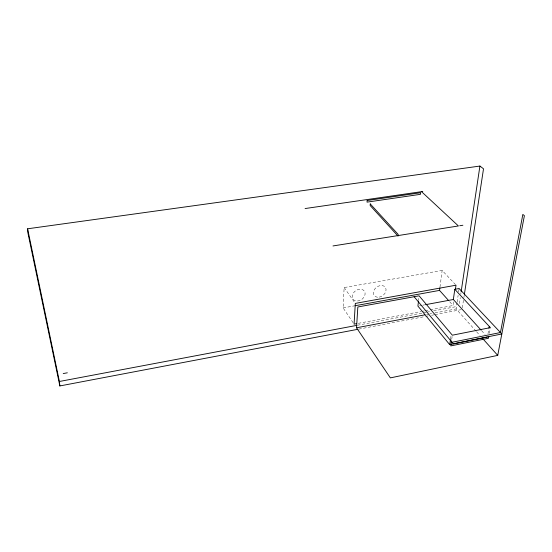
<?xml version="1.0" encoding="UTF-8"?>
<svg xmlns="http://www.w3.org/2000/svg" width="552" height="552" viewBox="0 0 552 552"><rect width="100%" height="100%" fill="white"/><g stroke="black" fill="none" stroke-linecap="round" stroke-linejoin="round"><path stroke-width="0.41" stroke-dasharray="2.76 2.07" d="M353.121 322.72L343.123 307.912L344.137 287.551L442.152 270.439L455.434 284.584M418.595 300.095L418.789 298.384M439.972 287.075L442.152 270.439M430.229 309.81L453.075 305.518L453.689 301.282M450.584 338.907L451.06 335.616M476.072 331.193L456.118 308.913L456.994 302.965M457.125 302.116L458.125 295.313M458.622 291.918L459.126 288.517M451.729 339.314L452.219 336.016M459.374 303.559L460.258 297.618M460.768 294.223L461.023 292.525M462.321 307.802L463.742 298.473M463.873 297.632L464.26 295.085M487.982 333.794L488.858 328.888M489.369 333.36L490.252 328.447M358.759 329.13L424.805 316.579M425.654 316.413L428.193 315.93M431.581 315.289L434.12 314.806M434.969 314.647L461.217 309.658M357.399 325.266L422.591 312.97M423.432 312.811L425.971 312.335M426.82 312.177L430.208 311.535M433.596 310.893L457.297 306.422M426.586 314.509L429.118 314.033M429.96 313.874L431.65 313.55M435.024 312.915L456.118 308.913M358.303 323.334L420.921 311.563M421.769 311.404L424.309 310.928M425.15 310.769L429.387 309.976M419.596 305.78L422.128 305.311M422.97 305.152L424.661 304.835M343.123 307.912L354.122 305.911M481.627 330.696L485.084 334.519M449.694 301.737L453.075 305.518M476.645 331.835L480.061 335.65M344.137 287.551L354.832 302.717M352.279 297.493L352.224 296.01A6.955 5.313 -35.2 0 1 358.483 289.427A6.955 5.313 -35.2 0 1 365.038 292.795L365.072 294.278A6.955 5.313 -35.2 0 1 358.821 300.799A6.955 5.313 -35.2 0 1 352.279 297.493M379.21 297.142A6.921 5.223 -36.6 0 0 385.455 287.523A6.921 5.223 -36.6 0 0 374.456 289.427A6.921 5.223 -36.6 0 0 379.21 297.142"/><path stroke-width="0.83" d="M452.067 342.274L500.457 332.539L522.834 214.431L524.4 215.673L497.731 355.384L390.361 377.885L356.537 327.784L357.834 306.974L419.085 295.817L452.336 335.195L490.404 327.633L454.807 289.303L459.126 288.517L501.816 333.981L453.316 343.779L414.117 296.721M418.499 300.95L417.912 306.091L449.735 344.669L487.395 337.065M448.562 300.481L439.537 290.4L439.868 287.902M481.047 330.061L453.344 299.508L454.807 289.303M455.4 289.427L456.007 285.198L355.315 303.407L354.073 324.134L356.613 323.651M449.735 344.669L450.46 339.728M451.488 340.963L450.763 345.911L488.486 338.266L488.782 336.63M461.148 291.677L479.916 166.055L27.6 228.79L27.841 232.551L59.857 385.945L357.91 329.289M464.391 294.237L483.517 168.808L479.916 166.055M489.003 328.074L489.293 326.439M59.857 385.945L59.402 381.48L356.557 325.425M356.537 327.784L424.895 314.833M425.502 304.683L453.344 299.508M63.225 373.566L67.337 372.8M354.964 305.76L439.537 290.4M332.987 245.95L458.408 225.961L421.542 191.668M459.719 225.754L462.893 225.244M305.083 208.552L422.763 191.489M482.344 338.197L497.731 355.384M27.6 228.79L59.402 381.48M367.135 200.514L367.032 202.129L420.465 194.332L420.631 192.738L367.135 200.514M370.275 203.943L370.164 205.53L398.026 236.083L398.178 234.414L370.275 203.943"/></g></svg>
